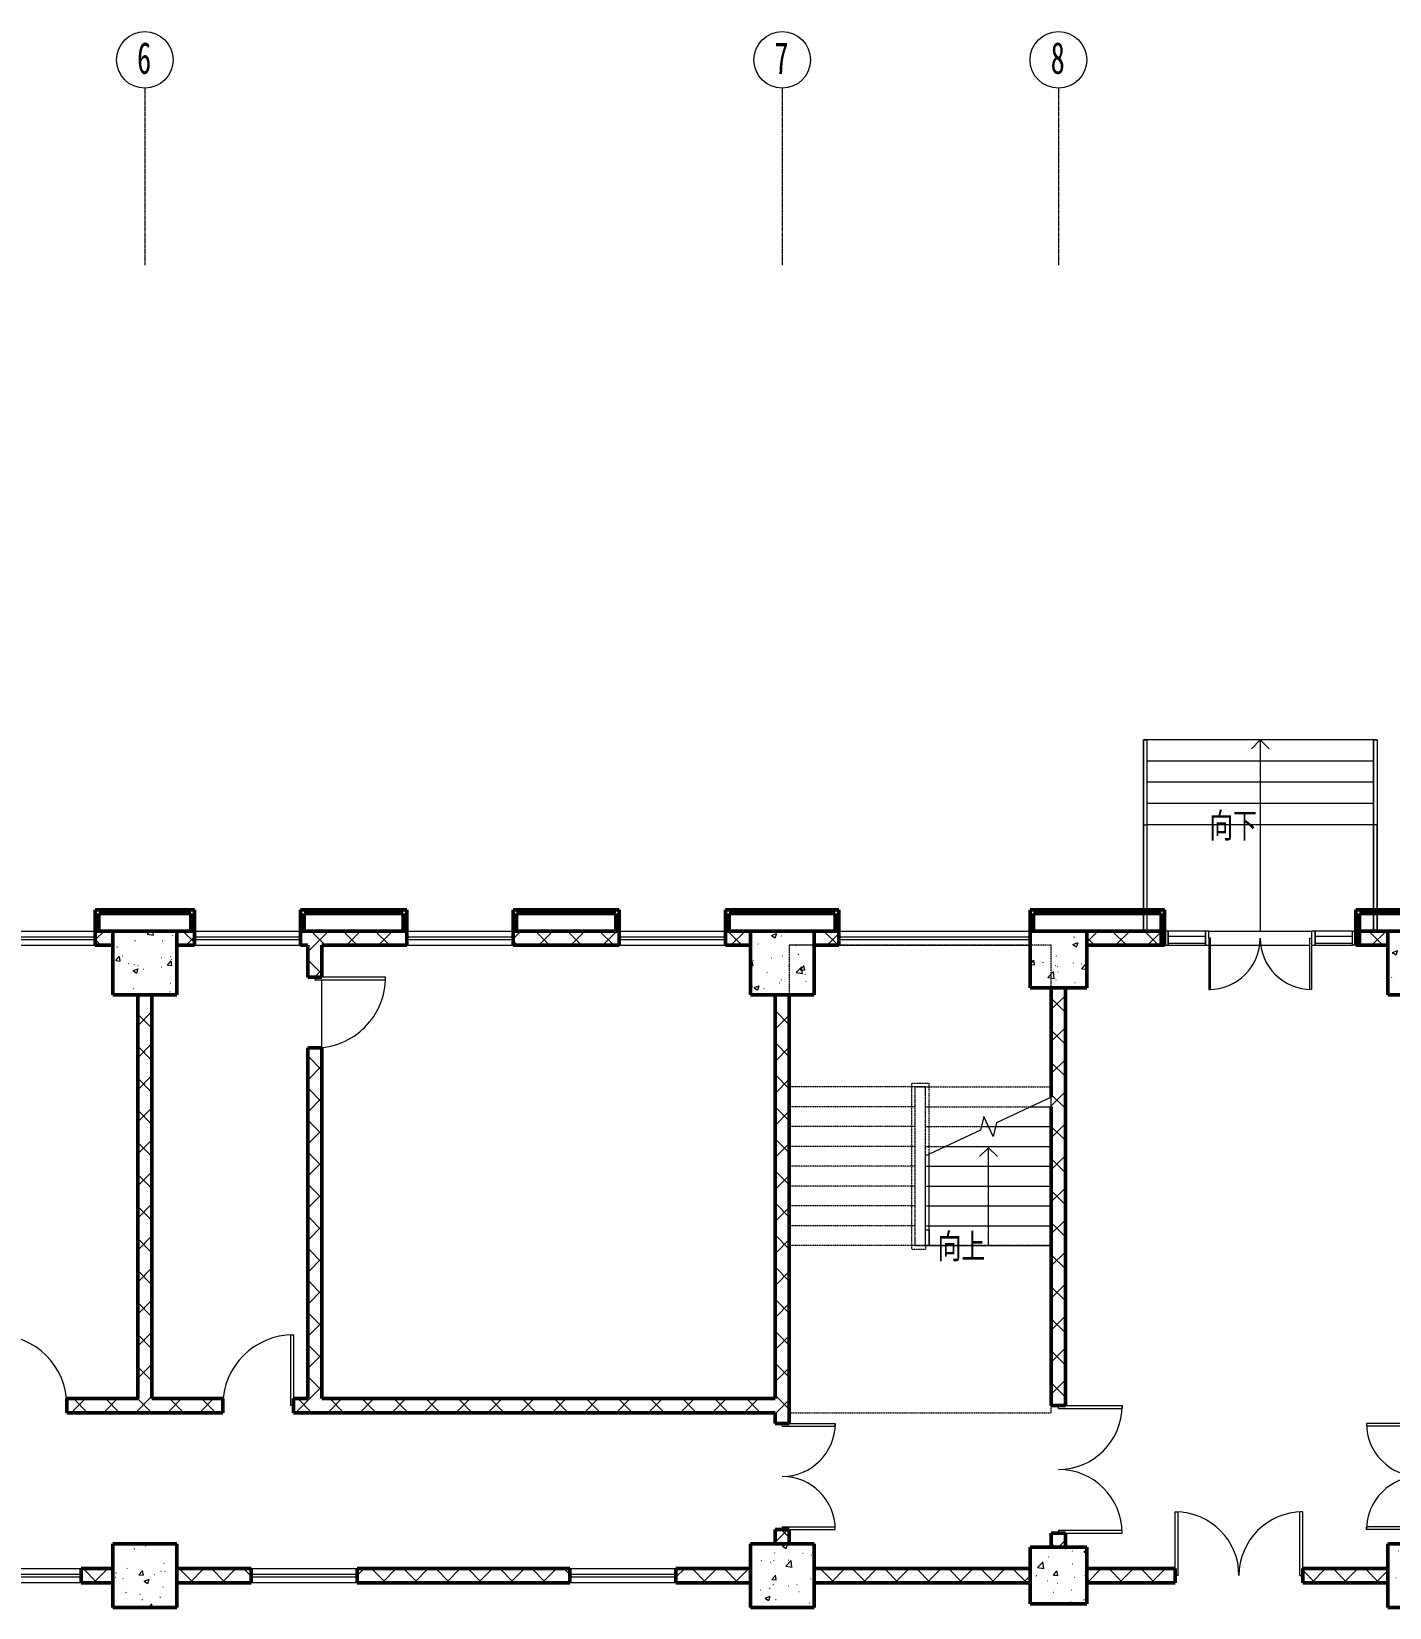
# Model space of a CAD drawing. Header units: millimetres. Extents: x -186019 to 257600, y -73860 to 134785.
# Drawn here: x -141419 to -122244, y 112535 to 134785 of the extents above; entities that cross this region are included whole.
import ezdxf

# ---------------------------------------------------------------- set-up
doc = ezdxf.new("R2010")
doc.units = ezdxf.units.MM
doc.linetypes.add('架空线', pattern=[3.97, 2.38, -1.59])
doc.linetypes.add('轴网线', pattern=[22.24, 12.7, -3.18, 3.18, -3.18])
for name, color, linetype, lineweight in [('A-DOOR', 31, 'Continuous', 13), ('A-FLOR', 192, 'Continuous', 13), ('A-FLOR-HRAL', 11, 'Continuous', 13), ('A-GLAZ', 151, 'Continuous', 13), ('A-GLAZ-CURT', 52, 'Continuous', 13), ('A-GLAZ-CWMG', 51, 'Continuous', 13), ('A-WALL', 113, 'Continuous', 13), ('A-WALL-PATT', 111, 'Continuous', 50), ('S-COLS', 52, 'Continuous', 13), ('S-GRID', 1, 'Continuous', 13), ('S-GRID-IDEN', 1, 'Continuous', 13), ('S-STRS', 31, 'Continuous', 13), ('S-STRS-ANNO', 31, 'Continuous', 13), ('S-STRS-IDEN', 31, 'Continuous', 13), ('S-STRS-MBND', 31, '架空线', 13)]:
    doc.layers.add(name, color=color, linetype=linetype, lineweight=lineweight)
doc.styles.add('宋体', font='', dxfattribs={"width": 0.7, "height": 350})
doc.styles.add('宋体_1', font='', dxfattribs={"width": 0.65, "height": 450})
doc.styles.get('宋体').set_extended_font_data('SimSun')
doc.styles.get('宋体_1').set_extended_font_data('SimSun')
pattern_1 = [(45, (0, 0), (-226.27417, 226.27417), []), (135, (0, 0), (-226.27417, -226.27417), [])]

# ---------------------------------------------------------------- blocks, each defined once
blk = doc.blocks.new('结构矩形柱 - 结构柱-900 x 900 mm-V69-1F')
at = {"layer": 'S-COLS'}
h = blk.add_hatch(dxfattribs=at)
h.set_pattern_fill('FP_71', color=256, style=0, pattern_type=2)
h.set_pattern_definition([(50, (121819, -121635.2), (728.7365, -63.7558), [76.2, -838.2]), (355, (121819, -121635.2), (-140.9716, 764.2276), [60.96, -670.56]), (100.451, (121879.7, -121640.5), (587.77, 700.4668), [64.76, -712.36]), (46.184, (121819, -121432), (1084.3162, -168.171), [114.3, -1257.3]), (96.636, (121909.4, -121446), (949.61, 989.71), [97.14, -1068.54]), (351.184, (121819, -121432), (949.6206, 989.701), [91.44, -1005.84]), (21, (121920.6, -121482.8), (606.4579, -409.0606), [76.2, -838.2]), (326, (121920.6, -121482.8), (247.2083, 736.753), [60.96, -670.56]), (71.451, (121971.1, -121516.9), (853.6683, 327.6855), [64.76, -712.36]), (37.5, (121819, -121635.2), (12.3547, 338.2201), [6.706, -655.726, 6.706, -674.014, -673.1]), (37.5, (121819, -121635.2), (12.3547, 338.2201), [-1343.152, 6.706, -666.394]), (7.5, (121819, -121635.2), (267.2789, 400.7221), [6.706, -381.406, 6.706, -640.486, -256.54]), (7.5, (121819, -121635.2), (267.2789, 400.7221), [-1035.304, 6.706, -249.834]), (327.5, (121592.42, -121635.2), (542.36333, -22.91534), [6.706, -247.294, 6.706, -1837.334]), (327.5, (121592.42, -121635.2), (542.36333, -22.91534), [-260.706, -785.774, 6.706, -1044.854]), (317.5, (121490.82, -121635.2), (592.517, 101.7071), [6.706, -323.494, 6.706, -1266.342]), (317.5, (121490.82, -121635.2), (592.517, 101.7071), [-336.906, -519.582, 6.706, -740.054])])
h.paths.add_polyline_path([(100, -450), (450, -450), (450, 450), (-450, 450), (-450, -450), (-100, -450)], flags=0)
at = {"layer": 'S-COLS', "lineweight": 50}
for p, q in [((450, 450), (-450, 450)), ((-450, 450), (-450, -450)), ((450, -450), (450, 450)), ((-450, -450), (450, -450))]:
    blk.add_line(p, q, dxfattribs=at)
blk = doc.blocks.new('结构矩形柱 - 结构柱-900 x 900 mm-V70-1F')
at = {"layer": 'S-COLS'}
h = blk.add_hatch(dxfattribs=at)
h.set_pattern_fill('FP_72', color=256, style=0, pattern_type=2)
h.set_pattern_definition([(50, (121819, -112985.2), (728.7365, -63.7558), [76.2, -838.2]), (355, (121819, -112985.2), (-140.9716, 764.2276), [60.96, -670.56]), (100.451, (121879.7, -112990.5), (587.77, 700.4668), [64.76, -712.36]), (46.184, (121819, -112782), (1084.316, -168.171), [114.3, -1257.3]), (96.636, (121909.4, -112796), (949.61, 989.71), [97.14, -1068.54]), (351.184, (121819, -112782), (949.6206, 989.701), [91.44, -1005.84]), (21, (121920.6, -112832.8), (606.4579, -409.0606), [76.2, -838.2]), (326, (121920.6, -112832.8), (247.2083, 736.753), [60.96, -670.56]), (71.451, (121971.1, -112866.9), (853.6683, 327.6855), [64.76, -712.36]), (37.5, (121819, -112985.2), (12.3547, 338.2201), [6.706, -655.726, 6.706, -674.014, -673.1]), (37.5, (121819, -112985.2), (12.3547, 338.2201), [-1343.152, 6.706, -666.394]), (7.5, (121819, -112985.2), (267.2789, 400.7221), [6.706, -381.406, 6.706, -640.486, -256.54]), (7.5, (121819, -112985.2), (267.2789, 400.7221), [-1035.304, 6.706, -249.834]), (327.5, (121592.42, -112985.2), (542.36333, -22.91534), [6.706, -247.294, 6.706, -1837.334]), (327.5, (121592.42, -112985.2), (542.36333, -22.91534), [-260.706, -785.774, 6.706, -1044.854]), (317.5, (121490.82, -112985.2), (592.517, 101.7071), [6.706, -323.494, 6.706, -1266.342]), (317.5, (121490.82, -112985.2), (592.517, 101.7071), [-336.906, -519.582, 6.706, -740.054])])
h.paths.add_polyline_path([(450, -450), (450, 450), (-450, 450), (-450, -450)], flags=0)
at = {"layer": 'S-COLS', "lineweight": 50}
for p, q in [((450, 450), (-450, 450)), ((-450, 450), (-450, -450)), ((450, -450), (450, 450)), ((-450, -450), (450, -450))]:
    blk.add_line(p, q, dxfattribs=at)
blk = doc.blocks.new('结构矩形柱 - 结构柱-900 x 900 mm-V81-1F')
at = {"layer": 'S-COLS'}
h = blk.add_hatch(dxfattribs=at)
h.set_pattern_fill('FP_83', color=256, style=0, pattern_type=2)
h.set_pattern_definition([(50, (130819, -121635.2), (728.7365, -63.7558), [76.2, -838.2]), (355, (130819, -121635.2), (-140.9716, 764.2276), [60.96, -670.56]), (100.451, (130879.7, -121640.5), (587.77, 700.4668), [64.76, -712.36]), (46.184, (130819, -121432), (1084.3162, -168.171), [114.3, -1257.3]), (96.636, (130909.4, -121446), (949.61, 989.71), [97.14, -1068.54]), (351.184, (130819, -121432), (949.6206, 989.701), [91.44, -1005.84]), (21, (130920.6, -121482.8), (606.4579, -409.0606), [76.2, -838.2]), (326, (130920.6, -121482.8), (247.2083, 736.753), [60.96, -670.56]), (71.451, (130971.1, -121516.9), (853.6683, 327.6855), [64.76, -712.36]), (37.5, (130819, -121635.2), (12.3547, 338.2201), [6.706, -655.726, 6.706, -674.014, -673.1]), (37.5, (130819, -121635.2), (12.3547, 338.2201), [-1343.152, 6.706, -666.394]), (7.5, (130819, -121635.2), (267.2789, 400.7221), [6.706, -381.406, 6.706, -640.486, -256.54]), (7.5, (130819, -121635.2), (267.2789, 400.7221), [-1035.304, 6.706, -249.834]), (327.5, (130592.42, -121635.2), (542.36333, -22.91534), [6.706, -247.294, 6.706, -1837.334]), (327.5, (130592.42, -121635.2), (542.36333, -22.91534), [-260.706, -785.774, 6.706, -1044.854]), (317.5, (130490.82, -121635.2), (592.517, 101.7071), [6.706, -323.494, 6.706, -1266.342]), (317.5, (130490.82, -121635.2), (592.517, 101.7071), [-336.906, -519.582, 6.706, -740.054])])
h.paths.add_polyline_path([(-82, -450), (450, -450), (450, 450), (-450, 450), (-450, -450), (-100, -450)], flags=0)
at = {"layer": 'S-COLS', "lineweight": 50}
for p, q in [((450, 450), (-450, 450)), ((-450, 450), (-450, -450)), ((450, -450), (450, 450)), ((-450, -450), (450, -450))]:
    blk.add_line(p, q, dxfattribs=at)
blk = doc.blocks.new('结构矩形柱 - 结构柱-900 x 900 mm-V82-1F')
at = {"layer": 'S-COLS'}
h = blk.add_hatch(dxfattribs=at)
h.set_pattern_fill('FP_84', color=256, style=0, pattern_type=2)
h.set_pattern_definition([(50, (130819, -112985.2), (728.7365, -63.7558), [76.2, -838.2]), (355, (130819, -112985.2), (-140.9716, 764.2276), [60.96, -670.56]), (100.451, (130879.7, -112990.5), (587.77, 700.4668), [64.76, -712.36]), (46.184, (130819, -112782), (1084.3162, -168.171), [114.3, -1257.3]), (96.636, (130909.4, -112796), (949.61, 989.71), [97.14, -1068.54]), (351.184, (130819, -112782), (949.6206, 989.701), [91.44, -1005.84]), (21, (130920.6, -112832.8), (606.4579, -409.0606), [76.2, -838.2]), (326, (130920.6, -112832.8), (247.2083, 736.753), [60.96, -670.56]), (71.451, (130971.1, -112866.9), (853.6683, 327.6855), [64.76, -712.36]), (37.5, (130819, -112985.2), (12.3547, 338.2201), [6.706, -655.726, 6.706, -674.014, -673.1]), (37.5, (130819, -112985.2), (12.3547, 338.2201), [-1343.152, 6.706, -666.394]), (7.5, (130819, -112985.2), (267.2789, 400.7221), [6.706, -381.406, 6.706, -640.486, -256.54]), (7.5, (130819, -112985.2), (267.2789, 400.7221), [-1035.304, 6.706, -249.834]), (327.5, (130592.42, -112985.2), (542.36333, -22.91534), [6.706, -247.294, 6.706, -1837.334]), (327.5, (130592.42, -112985.2), (542.36333, -22.91534), [-260.706, -785.774, 6.706, -1044.854]), (317.5, (130490.82, -112985.2), (592.517, 101.7071), [6.706, -323.494, 6.706, -1266.342]), (317.5, (130490.82, -112985.2), (592.517, 101.7071), [-336.906, -519.582, 6.706, -740.054])])
h.paths.add_polyline_path([(-100, -450), (450, -450), (450, 450), (-450, 450), (-450, -450)], flags=0)
at = {"layer": 'S-COLS', "lineweight": 50}
for p, q in [((450, 450), (-450, 450)), ((-450, 450), (-450, -450)), ((450, -450), (450, 450)), ((-450, -450), (450, -450))]:
    blk.add_line(p, q, dxfattribs=at)
blk = doc.blocks.new('结构矩形柱 - 结构柱-900 x 900 mm-V89-1F')
at = {"layer": 'S-COLS'}
h = blk.add_hatch(dxfattribs=at)
h.set_pattern_fill('FP_91', color=256, style=0, pattern_type=2)
h.set_pattern_definition([(50, (139819, -121635.2), (728.7365, -63.7558), [76.2, -838.2]), (355, (139819, -121635.2), (-140.9716, 764.2276), [60.96, -670.56]), (100.451, (139879.7, -121640.5), (587.77, 700.4668), [64.76, -712.36]), (46.184, (139819, -121432), (1084.3162, -168.171), [114.3, -1257.3]), (96.636, (139909.4, -121446), (949.61, 989.71), [97.14, -1068.54]), (351.184, (139819, -121432), (949.6206, 989.701), [91.44, -1005.84]), (21, (139920.6, -121482.8), (606.4579, -409.0606), [76.2, -838.2]), (326, (139920.6, -121482.8), (247.2083, 736.753), [60.96, -670.56]), (71.451, (139971.1, -121516.9), (853.6683, 327.6855), [64.76, -712.36]), (37.5, (139819, -121635.2), (12.3547, 338.22012), [6.706, -655.726, 6.706, -674.014, -673.1]), (37.5, (139819, -121635.2), (12.3547, 338.22012), [-1343.152, 6.706, -666.394]), (7.5, (139819, -121635.2), (267.2789, 400.7221), [6.706, -381.406, 6.706, -640.486, -256.54]), (7.5, (139819, -121635.2), (267.2789, 400.7221), [-1035.304, 6.706, -249.834]), (327.5, (139592.42, -121635.2), (542.36333, -22.91534), [6.706, -247.294, 6.706, -1837.334]), (327.5, (139592.42, -121635.2), (542.36333, -22.91534), [-260.706, -785.774, 6.706, -1044.854]), (317.5, (139490.82, -121635.2), (592.517, 101.7071), [6.706, -323.494, 6.706, -1266.342]), (317.5, (139490.82, -121635.2), (592.517, 101.7071), [-336.906, -519.582, 6.706, -740.054])])
h.paths.add_polyline_path([(-100, -450), (450, -450), (450, 450), (-450, 450), (-450, -450)], flags=0)
at = {"layer": 'S-COLS', "lineweight": 50}
for p, q in [((450, 450), (-450, 450)), ((-450, 450), (-450, -450)), ((450, -450), (450, 450)), ((-450, -450), (450, -450))]:
    blk.add_line(p, q, dxfattribs=at)
blk = doc.blocks.new('结构矩形柱 - 结构柱-900 x 900 mm-V90-1F')
at = {"layer": 'S-COLS'}
h = blk.add_hatch(dxfattribs=at)
h.set_pattern_fill('FP_92', color=256, style=0, pattern_type=2)
h.set_pattern_definition([(50, (139819, -112985.2), (728.7365, -63.7558), [76.2, -838.2]), (355, (139819, -112985.2), (-140.9716, 764.2276), [60.96, -670.56]), (100.451, (139879.7, -112990.5), (587.77, 700.4668), [64.76, -712.36]), (46.184, (139819, -112782), (1084.3162, -168.171), [114.3, -1257.3]), (96.636, (139909.4, -112796), (949.61, 989.71), [97.14, -1068.54]), (351.184, (139819, -112782), (949.6206, 989.701), [91.44, -1005.84]), (21, (139920.6, -112832.8), (606.4579, -409.0606), [76.2, -838.2]), (326, (139920.6, -112832.8), (247.2083, 736.753), [60.96, -670.56]), (71.451, (139971.1, -112866.9), (853.6683, 327.6855), [64.76, -712.36]), (37.5, (139819, -112985.2), (12.3547, 338.2201), [6.706, -655.726, 6.706, -674.014, -673.1]), (37.5, (139819, -112985.2), (12.3547, 338.2201), [-1343.152, 6.706, -666.394]), (7.5, (139819, -112985.2), (267.2789, 400.7221), [6.706, -381.406, 6.706, -640.486, -256.54]), (7.5, (139819, -112985.2), (267.2789, 400.7221), [-1035.304, 6.706, -249.834]), (327.5, (139592.42, -112985.2), (542.36333, -22.91534), [6.706, -247.294, 6.706, -1837.334]), (327.5, (139592.42, -112985.2), (542.36333, -22.91534), [-260.706, -785.774, 6.706, -1044.854]), (317.5, (139490.82, -112985.2), (592.517, 101.7071), [6.706, -323.494, 6.706, -1266.342]), (317.5, (139490.82, -112985.2), (592.517, 101.7071), [-336.906, -519.582, 6.706, -740.054])])
h.paths.add_polyline_path([(-450, -450), (450, -450), (450, 450), (-450, 450), (-450, -397)], flags=0)
at = {"layer": 'S-COLS', "lineweight": 50}
for p, q in [((450, 450), (-450, 450)), ((-450, 450), (-450, -450)), ((450, -450), (450, 450)), ((-450, -450), (450, -450))]:
    blk.add_line(p, q, dxfattribs=at)
blk = doc.blocks.new('双面嵌板木门 1 - M1521-2337372-1F')
at = {"layer": 'A-DOOR'}
for p, q in [((-750, 750), (-710, 750)), ((-750, 100), (-750, 750)), ((-710, 0), (-710, 750)), ((750, 750), (710, 750)), ((710, 0), (710, 750)), ((750, 100), (750, 750)), ((-710, 0), (-750, 0)), ((710, 0), (750, 0))]:
    blk.add_line(p, q, dxfattribs=at)
at = {"layer": 'A-DOOR', "lineweight": 50}
for p, q in [((-750, 100), (-750, 0)), ((750, 100), (750, 0))]:
    blk.add_line(p, q, dxfattribs=at)
at = {"layer": 'A-DOOR'}
for centre, start, end in [((-750, 0), 360, 90), ((750, 0), 90, 180)]:
    blk.add_arc(centre, 750, start, end, dxfattribs=at)
blk = doc.blocks.new('结构矩形柱 - 结构柱-800 x 800 mm-V137-1F')
at = {"layer": 'S-COLS'}
h = blk.add_hatch(dxfattribs=at)
h.set_pattern_fill('FP_139', color=256, style=0, pattern_type=2)
h.set_pattern_definition([(50, (126919, -121685.2), (728.7365, -63.7558), [76.2, -838.2]), (355, (126919, -121685.2), (-140.9716, 764.2276), [60.96, -670.56]), (100.451, (126979.7, -121690.5), (587.77, 700.4668), [64.76, -712.36]), (46.184, (126919, -121482), (1084.3162, -168.171), [114.3, -1257.3]), (96.636, (127009.4, -121496), (949.61, 989.71), [97.14, -1068.54]), (351.184, (126919, -121482), (949.6206, 989.701), [91.44, -1005.84]), (21, (127020.6, -121532.8), (606.4579, -409.0606), [76.2, -838.2]), (326, (127020.6, -121532.8), (247.2083, 736.753), [60.96, -670.56]), (71.451, (127071.1, -121566.9), (853.6683, 327.6855), [64.76, -712.36]), (37.5, (126919, -121685.2), (12.3547, 338.2201), [6.706, -655.726, 6.706, -674.014, -673.1]), (37.5, (126919, -121685.2), (12.3547, 338.2201), [-1343.152, 6.706, -666.394]), (7.5, (126919, -121685.2), (267.2789, 400.7221), [6.706, -381.406, 6.706, -640.486, -256.54]), (7.5, (126919, -121685.2), (267.2789, 400.7221), [-1035.304, 6.706, -249.834]), (327.5, (126692.42, -121685.2), (542.36333, -22.91534), [6.706, -247.294, 6.706, -1837.334]), (327.5, (126692.42, -121685.2), (542.36333, -22.91534), [-260.706, -785.774, 6.706, -1044.854]), (317.5, (126590.82, -121685.2), (592.517, 101.7071), [6.706, -323.494, 6.706, -1266.342]), (317.5, (126590.82, -121685.2), (592.517, 101.7071), [-336.906, -519.582, 6.706, -740.054])])
h.paths.add_polyline_path([(-100, -400), (400, -400), (400, 400), (-400, 400), (-400, -400)], flags=0)
at = {"layer": 'S-COLS', "lineweight": 50}
for p, q in [((400, 400), (-400, 400)), ((400, -400), (400, 400)), ((-400, 200), (-400, -400)), ((-400, -400), (400, -400))]:
    blk.add_line(p, q, dxfattribs=at)
blk = doc.blocks.new('单嵌板木门 1 - LM1021-2343198-1F')
at = {"layer": 'A-DOOR'}
for p, q in [((500, 0), (460, 0)), ((460, 0), (460, -1000)), ((500, -1000), (500, -100)), ((460, -1000), (500, -1000))]:
    blk.add_line(p, q, dxfattribs=at)
at = {"layer": 'A-DOOR', "lineweight": 50}
blk.add_line((500, -100), (500, 0), dxfattribs=at)
at = {"layer": 'A-DOOR'}
blk.add_arc((500, 0), 1000, 180, 270, dxfattribs=at)
blk = doc.blocks.new('单嵌板木门 1 - LM1021-2343255-1F')
at = {"layer": 'A-DOOR'}
for p, q in [((460, 0), (460, 1000)), ((460, 1000), (500, 1000)), ((500, 1000), (500, 100)), ((500, 0), (460, 0))]:
    blk.add_line(p, q, dxfattribs=at)
at = {"layer": 'A-DOOR', "lineweight": 50}
blk.add_line((500, 100), (500, 0), dxfattribs=at)
at = {"layer": 'A-DOOR'}
blk.add_arc((500, 0), 1000, 90, 180, dxfattribs=at)
blk = doc.blocks.new('双面嵌板木门 1 - FM乙1821-2344464-1F')
at = {"layer": 'A-DOOR'}
for p, q in [((-900, 900), (-860, 900)), ((-900, 100), (-900, 900)), ((-860, 0), (-860, 900)), ((900, 900), (860, 900)), ((860, 0), (860, 900)), ((900, 100), (900, 900)), ((-860, 0), (-900, 0)), ((860, 0), (900, 0))]:
    blk.add_line(p, q, dxfattribs=at)
at = {"layer": 'A-DOOR', "lineweight": 50}
for p, q in [((-900, 100), (-900, 0)), ((900, 100), (900, 0))]:
    blk.add_line(p, q, dxfattribs=at)
at = {"layer": 'A-DOOR'}
for centre, start, end in [((-900, 0), 360, 90), ((900, 0), 90, 180)]:
    blk.add_arc(centre, 900, start, end, dxfattribs=at)
blk = doc.blocks.new('结构矩形柱 - 结构柱-800 x 800 mm-V147-1F')
at = {"layer": 'S-COLS'}
h = blk.add_hatch(dxfattribs=at)
h.set_pattern_fill('FP_149', color=256, style=0, pattern_type=2)
h.set_pattern_definition([(50, (126919, -112985.2), (728.7365, -63.7558), [76.2, -838.2]), (355, (126919, -112985.2), (-140.9716, 764.2276), [60.96, -670.56]), (100.451, (126979.7, -112990.5), (587.77, 700.4668), [64.76, -712.36]), (46.184, (126919, -112782), (1084.3162, -168.171), [114.3, -1257.3]), (96.636, (127009.4, -112796), (949.61, 989.71), [97.14, -1068.54]), (351.184, (126919, -112782), (949.6206, 989.701), [91.44, -1005.84]), (21, (127020.6, -112832.8), (606.4579, -409.0606), [76.2, -838.2]), (326, (127020.6, -112832.8), (247.2083, 736.753), [60.96, -670.56]), (71.451, (127071.1, -112866.9), (853.6683, 327.6855), [64.76, -712.36]), (37.5, (126919, -112985.2), (12.3547, 338.2201), [6.706, -655.726, 6.706, -674.014, -673.1]), (37.5, (126919, -112985.2), (12.3547, 338.2201), [-1343.152, 6.706, -666.394]), (7.5, (126919, -112985.2), (267.2789, 400.7221), [6.706, -381.406, 6.706, -640.486, -256.54]), (7.5, (126919, -112985.2), (267.2789, 400.7221), [-1035.304, 6.706, -249.834]), (327.5, (126692.42, -112985.2), (542.36333, -22.91534), [6.706, -247.294, 6.706, -1837.334]), (327.5, (126692.42, -112985.2), (542.36333, -22.91534), [-260.706, -785.774, 6.706, -1044.854]), (317.5, (126590.82, -112985.2), (592.517, 101.7071), [6.706, -323.494, 6.706, -1266.342]), (317.5, (126590.82, -112985.2), (592.517, 101.7071), [-336.906, -519.582, 6.706, -740.054])])
h.paths.add_polyline_path([(400, -400), (400, 400), (-400, 400), (-400, -400)], flags=0)
at = {"layer": 'S-COLS', "lineweight": 50}
for p, q in [((400, 400), (-400, 400)), ((-400, 400), (-400, -400)), ((400, -400), (400, 400)), ((-400, -400), (400, -400))]:
    blk.add_line(p, q, dxfattribs=at)
blk = doc.blocks.new('组合窗 - 三层双列_平开_固定_ - C1536-2352221-1F')
at = {"layer": 'A-GLAZ'}
for p, q in [((-750, 100), (750, 100)), ((-750, 20), (750, 20)), ((-750, -20), (750, -20)), ((-750, -100), (750, -100))]:
    blk.add_line(p, q, dxfattribs=at)
at = {"layer": 'A-GLAZ', "lineweight": 50}
for p, q in [((-750, 100), (-750, -100)), ((750, -100), (750, 100))]:
    blk.add_line(p, q, dxfattribs=at)
blk = doc.blocks.new('组合窗 - 三层三列_平开_固定_ - C2736-2356831-1F')
at = {"layer": 'A-GLAZ'}
for p, q in [((-1350, 100), (1350, 100)), ((-1350, 20), (1350, 20)), ((-1350, -20), (1350, -20)), ((-1350, -100), (1350, -100))]:
    blk.add_line(p, q, dxfattribs=at)
at = {"layer": 'A-GLAZ', "lineweight": 50}
for p, q in [((-1350, 100), (-1350, -100)), ((1350, -100), (1350, 100))]:
    blk.add_line(p, q, dxfattribs=at)
blk = doc.blocks.new('双面嵌板木门 1 - M1821-2343718-1F')
at = {"layer": 'A-DOOR'}
for p, q in [((-900, 900), (-860, 900)), ((-900, 100), (-900, 900)), ((-860, 0), (-860, 900)), ((900, 900), (860, 900)), ((860, 0), (860, 900)), ((900, 100), (900, 900)), ((-860, 0), (-900, 0)), ((860, 0), (900, 0))]:
    blk.add_line(p, q, dxfattribs=at)
at = {"layer": 'A-DOOR', "lineweight": 50}
for p, q in [((-900, 100), (-900, 0)), ((900, 100), (900, 0))]:
    blk.add_line(p, q, dxfattribs=at)
at = {"layer": 'A-DOOR'}
for centre, start, end in [((-900, 0), 360, 90), ((900, 0), 90, 180)]:
    blk.add_arc(centre, 900, start, end, dxfattribs=at)
blk = doc.blocks.new('门嵌板_双开门3 - 门嵌板_双开门 3-2384752-1F')
at = {"layer": 'A-DOOR'}
for p, q in [((-725, 0), (-725, 725)), ((-725, 725), (-700, 725)), ((-700, 725), (-700, 0)), ((725, 725), (700, 725)), ((700, 725), (700, 0)), ((725, 0), (725, 725)), ((-700, 0), (-725, 0)), ((700, 0), (725, 0))]:
    blk.add_line(p, q, dxfattribs=at)
for centre, start, end in [((-725, 0), 360, 90), ((725, 0), 90, 180)]:
    blk.add_arc(centre, 725, start, end, dxfattribs=at)
blk = doc.blocks.new('系统嵌板 - 玻璃-V150-1F')
at = {"layer": 'A-GLAZ-CURT'}
h = blk.add_hatch(dxfattribs=at)
h.set_pattern_fill('FP_159', color=256, style=0, pattern_type=2)
h.set_pattern_definition([(180, (-123031.49, 121985.2), (-1e-14, -100), [])])
h.paths.add_polyline_path([(-262.5, 100), (-262.5, -100), (262.5, -100), (262.5, 100), (150, 100)], flags=0)
at = {"layer": 'A-GLAZ-CURT', "lineweight": 18}
for p, q in [((262.5, 100), (-262.5, 100)), ((-262.5, 100), (-262.5, -100)), ((262.5, -100), (262.5, 100)), ((-262.5, -100), (262.5, -100))]:
    blk.add_line(p, q, dxfattribs=at)
blk = doc.blocks.new('矩形竖梃 - 矩形竖梃-2384750-1F')
at = {"layer": 'A-GLAZ-CWMG'}
for p, q in [((-66294, 122085), (-65569, 122085)), ((-66269, 121885), (-65569, 121885))]:
    blk.add_line(p, q, dxfattribs=at)
blk = doc.blocks.new('矩形竖梃 - 矩形竖梃-2384735-1F')
at = {"layer": 'A-GLAZ-CWMG'}
for p, q in [((-65569, 122085), (-64844, 122085)), ((-65569, 121885), (-64869, 121885))]:
    blk.add_line(p, q, dxfattribs=at)
blk = doc.blocks.new('矩形竖梃 - 矩形竖梃-2360991-1F')
at = {"layer": 'A-GLAZ-CWMG'}
for p, q in [((-50, 100), (0, 100)), ((-50, -100), (-50, 100)), ((0, 100), (0, -100)), ((0, -100), (-50, -100))]:
    blk.add_line(p, q, dxfattribs=at)
blk = doc.blocks.new('系统嵌板 - 玻璃-V151-1F')
at = {"layer": 'A-GLAZ-CURT'}
h = blk.add_hatch(dxfattribs=at)
h.set_pattern_fill('FP_160', color=256, style=0, pattern_type=2)
h.set_pattern_definition([(180, (-125106.49, 121985.2), (-1e-14, -100), [])])
h.paths.add_polyline_path([(-150, 100), (-262.5, 100), (-262.5, -100), (262.5, -100), (262.5, 100)], flags=0)
at = {"layer": 'A-GLAZ-CURT', "lineweight": 18}
for p, q in [((262.5, 100), (-262.5, 100)), ((-262.5, 100), (-262.5, -100)), ((262.5, -100), (262.5, 100)), ((-262.5, -100), (262.5, -100))]:
    blk.add_line(p, q, dxfattribs=at)
blk = doc.blocks.new('固定窗 - C1515-2372845-1F')
at = {"layer": 'A-GLAZ', "lineweight": 50}
for p, q in [((-788.1, -100), (-788.1, 100)), ((711.9, 100), (711.9, -100))]:
    blk.add_line(p, q, dxfattribs=at)
at = {"layer": 'A-GLAZ'}
for p, q in [((-788.1, 100), (711.9, 100)), ((-788.1, 20), (711.9, 20)), ((711.9, -20), (-788.1, -20)), ((711.9, -100), (-788.1, -100))]:
    blk.add_line(p, q, dxfattribs=at)
blk = doc.blocks.new('矩形竖梃 - 矩形竖梃-2384736-1F')
at = {"layer": 'A-GLAZ-CWMG'}
for p, q in [((-25, 100), (25, 100)), ((-25, -100), (-25, 100)), ((25, 100), (25, 0)), ((25, -100), (-25, -100))]:
    blk.add_line(p, q, dxfattribs=at)
blk = doc.blocks.new('矩形竖梃 - 矩形竖梃-V154-1F')
at = {"layer": 'A-GLAZ-CWMG'}
for p, q in [((-25, 100), (25, 100)), ((-25, 0), (-25, 100)), ((25, 100), (25, -100)), ((25, -100), (-25, -100))]:
    blk.add_line(p, q, dxfattribs=at)
blk = doc.blocks.new('顶部扶栏类型 - 顶部扶栏_内部_-2396195-1F')
at = {"layer": 'A-FLOR-HRAL'}
for p, q in [((-128794, 117869), (-128744, 117869)), ((-128794, 117645), (-128794, 117869)), ((-128744, 117869), (-128744, 117645)), ((-128744, 117645), (-128794, 117645))]:
    blk.add_line(p, q, dxfattribs=at)
blk = doc.blocks.new('顶部扶栏类型 - 顶部扶栏_内部_-V158-1F')
at = {"layer": 'A-FLOR-HRAL', "linetype": '架空线'}
for p, q in [((-128994, 119935), (-128994, 119810)), ((-128869, 119935), (-128994, 119935)), ((-128744, 119935), (-128869, 119935)), ((-128744, 119810), (-128744, 119935)), ((-128994, 119810), (-128994, 117720)), ((-128944, 119885), (-128944, 119810)), ((-128869, 119885), (-128944, 119885)), ((-128944, 119810), (-128944, 117720)), ((-128794, 119885), (-128869, 119885)), ((-128794, 119810), (-128794, 119885)), ((-128794, 118911), (-128794, 119810)), ((-128744, 118935), (-128744, 119810)), ((-128994, 117720), (-128994, 117595)), ((-128944, 117720), (-128944, 117645)), ((-128994, 117595), (-128794, 117595)), ((-128944, 117645), (-128794, 117645)), ((-128794, 117645), (-128794, 117595))]:
    blk.add_line(p, q, dxfattribs=at)
at = {"layer": 'A-FLOR-HRAL'}
for p, q in [((-128744, 118935), (-128794, 118911)), ((-128794, 117645), (-128794, 118911)), ((-128744, 117645), (-128744, 118935)), ((-128794, 117645), (-128744, 117645))]:
    blk.add_line(p, q, dxfattribs=at)
blk = doc.blocks.new('顶部扶栏类型 - 顶部扶栏_内部_-2427834-1F')
at = {"layer": 'A-FLOR-HRAL'}
for p, q in [((-122469, 124785), (-122419, 124785)), ((-122469, 123585), (-122469, 124785)), ((-122419, 124785), (-122419, 123585)), ((-122469, 122385), (-122469, 123585)), ((-122419, 123585), (-122469, 123585)), ((-122419, 123585), (-122419, 122385)), ((-122469, 122085), (-122469, 122335)), ((-122419, 122335), (-122419, 122085))]:
    blk.add_line(p, q, dxfattribs=at)
blk = doc.blocks.new('顶部扶栏类型 - 顶部扶栏_内部_-V164-1F')
at = {"layer": 'A-FLOR-HRAL'}
for p, q in [((-122419, 124785), (-122469, 124785)), ((-122469, 124785), (-122469, 123585)), ((-122419, 124785), (-122419, 123585)), ((-122469, 123585), (-122469, 122385)), ((-122419, 123585), (-122419, 122385)), ((-122469, 122335), (-122469, 122085)), ((-122419, 122335), (-122419, 122085))]:
    blk.add_line(p, q, dxfattribs=at)
blk = doc.blocks.new('顶部扶栏类型 - 顶部扶栏_内部_-2427887-1F')
at = {"layer": 'A-FLOR-HRAL'}
for p, q in [((-125719, 124785), (-125669, 124785)), ((-125719, 123585), (-125719, 124785)), ((-125669, 124785), (-125669, 123585)), ((-125719, 123585), (-125669, 123585)), ((-125719, 122385), (-125719, 123585)), ((-125669, 123585), (-125669, 122385)), ((-125719, 122085), (-125719, 122335)), ((-125669, 122335), (-125669, 122085))]:
    blk.add_line(p, q, dxfattribs=at)
blk = doc.blocks.new('顶部扶栏类型 - 顶部扶栏_内部_-V165-1F')
at = {"layer": 'A-FLOR-HRAL'}
for p, q in [((-125669, 124785), (-125719, 124785)), ((-125719, 124785), (-125719, 123585)), ((-125669, 124785), (-125669, 123585)), ((-125719, 123585), (-125719, 122385)), ((-125669, 123585), (-125669, 122385)), ((-125719, 122335), (-125719, 122085)), ((-125669, 122335), (-125669, 122085))]:
    blk.add_line(p, q, dxfattribs=at)
blk = doc.blocks.new('轴网 - 宽度系数 0_65-155799-1F')
at = {"layer": 'S-GRID-IDEN'}
blk.add_circle((0, 0), 4, dxfattribs=at)

msp = doc.modelspace()

# ---------------------------------------------------------------- hatches: boundary and pattern name
at = {"layer": 'A-WALL-PATT', "lineweight": 13}
h = msp.add_hatch(dxfattribs=at)
h.set_pattern_fill('FP_137', color=256, style=0, pattern_type=2)
h.set_pattern_definition(pattern_1)
h.paths.add_polyline_path([(-148019, 121885), (-148019, 122085), (-148369, 122085), (-148369, 121885)], flags=0)
h.paths.add_polyline_path([(-140269, 121885), (-140269, 122085), (-140519, 122085), (-140519, 121885)], flags=0)
h.paths.add_polyline_path([(-146519, 121885), (-145019, 121885), (-145019, 122085), (-146519, 122085)], flags=0)
h.paths.add_polyline_path([(-142019, 121885), (-142019, 122085), (-143519, 122085), (-143519, 121885), (-142069, 121885)], flags=0)
h = msp.add_hatch(dxfattribs=at)
h.set_pattern_fill('FP_137', color=256, style=0, pattern_type=2)
h.set_pattern_definition(pattern_1)
h.paths.add_polyline_path([(-137319, 121885), (-136119, 121885), (-136119, 122085), (-137619, 122085), (-137619, 121885), (-137519, 121885)], flags=0)
h.paths.add_polyline_path([(-134408, 121885), (-133119, 121885), (-133119, 122085), (-134619, 122085), (-134619, 121885)], flags=0)
h.paths.add_polyline_path([(-139119, 121885), (-139119, 122085), (-139369, 122085), (-139369, 121885)], flags=0)
h.paths.add_polyline_path([(-131269, 121885), (-131269, 122085), (-131619, 122085), (-131619, 121885)], flags=0)
h = msp.add_hatch(dxfattribs=at)
h.set_pattern_fill('FP_137', color=256, style=0, pattern_type=2)
h.set_pattern_definition(pattern_1)
h.paths.add_polyline_path([(-130019, 121885), (-130019, 122085), (-130369, 122085), (-130369, 121885)], flags=0)
h = msp.add_hatch(dxfattribs=at)
h.set_pattern_fill('FP_137', color=256, style=0, pattern_type=2)
h.set_pattern_definition(pattern_1)
h.paths.add_polyline_path([(-125469, 121885), (-125469, 122085), (-126519, 122085), (-126519, 121885), (-125719, 121885)], flags=0)
h = msp.add_hatch(dxfattribs=at)
h.set_pattern_fill('FP_137', color=256, style=0, pattern_type=2)
h.set_pattern_definition(pattern_1)
h.paths.add_polyline_path([(-122269, 121885), (-122269, 122085), (-122669, 122085), (-122669, 121885), (-122419, 121885)], flags=0)
h = msp.add_hatch(dxfattribs=at)
h.set_pattern_fill('FP_137', color=256, style=0, pattern_type=2)
h.set_pattern_definition(pattern_1)
h.paths.add_polyline_path([(-137319, 115485), (-137319, 120435), (-137519, 120435), (-137519, 115485)], flags=0)
h.paths.add_polyline_path([(-137319, 121435), (-137319, 121885), (-137519, 121885), (-137519, 121435), (-137419, 121435)], flags=0)
h = msp.add_hatch(dxfattribs=at)
h.set_pattern_fill('FP_137', color=256, style=0, pattern_type=2)
h.set_pattern_definition(pattern_1)
h.paths.add_polyline_path([(-127019, 113385), (-126819, 113385), (-126819, 113585), (-127019, 113585)], flags=0)
h.paths.add_polyline_path([(-127019, 115385), (-126819, 115385), (-126819, 121285), (-127019, 121285), (-127019, 115390)], flags=0)
h = msp.add_hatch(dxfattribs=at)
h.set_pattern_fill('FP_137', color=256, style=0, pattern_type=2)
h.set_pattern_definition(pattern_1)
h.paths.add_polyline_path([(-139919, 115485), (-139719, 115485), (-139719, 121185), (-139919, 121185), (-139919, 117411)], flags=0)
h = msp.add_hatch(dxfattribs=at)
h.set_pattern_fill('FP_137', color=256, style=0, pattern_type=2)
h.set_pattern_definition(pattern_1)
h.paths.add_polyline_path([(-130919, 113435), (-130719, 113435), (-130719, 113635), (-130919, 113635)], flags=0)
h.paths.add_polyline_path([(-130819, 115135), (-130719, 115135), (-130719, 121185), (-130919, 121185), (-130919, 115135), (-130901, 115135)], flags=0)
h = msp.add_hatch(dxfattribs=at)
h.set_pattern_fill('FP_137', color=256, style=0, pattern_type=2)
h.set_pattern_definition(pattern_1)
h.paths.add_polyline_path([(-130919, 115285), (-130919, 115485), (-137719, 115485), (-137719, 115285), (-135787, 115285)], flags=0)
h.paths.add_polyline_path([(-138719, 115285), (-138719, 115485), (-140919, 115485), (-140919, 115285), (-139369, 115285)], flags=0)
h.paths.add_polyline_path([(-142340, 115285), (-141919, 115285), (-141919, 115485), (-157719, 115485), (-157719, 115285), (-145558, 115285)], flags=0)
h = msp.add_hatch(dxfattribs=at)
h.set_pattern_fill('FP_137', color=256, style=0, pattern_type=2)
h.set_pattern_definition(pattern_1)
h.paths.add_polyline_path([(-140269, 112885), (-140269, 113085), (-140719, 113085), (-140719, 112885), (-140672, 112885)], flags=0)
h.paths.add_polyline_path([(-142219, 112885), (-142219, 113085), (-143569, 113085), (-143569, 112885), (-142319, 112885)], flags=0)
h.paths.add_polyline_path([(-145558, 112885), (-145069, 112885), (-145069, 113085), (-146419, 113085), (-146419, 112885)], flags=0)
h.paths.add_polyline_path([(-147919, 112885), (-147919, 113085), (-148369, 113085), (-148369, 112885)], flags=0)
h = msp.add_hatch(dxfattribs=at)
h.set_pattern_fill('FP_137', color=256, style=0, pattern_type=2)
h.set_pattern_definition(pattern_1)
h.paths.add_polyline_path([(-133819, 112885), (-133819, 113085), (-136819, 113085), (-136819, 112885), (-135787, 112885)], flags=0)
h.paths.add_polyline_path([(-138719, 112885), (-138319, 112885), (-138319, 113085), (-139369, 113085), (-139369, 112885)], flags=0)
h.paths.add_polyline_path([(-132319, 112885), (-131269, 112885), (-131269, 113085), (-132319, 113085)], flags=0)
h = msp.add_hatch(dxfattribs=at)
h.set_pattern_fill('FP_137', color=256, style=0, pattern_type=2)
h.set_pattern_definition(pattern_1)
h.paths.add_polyline_path([(-129502, 112885), (-127319, 112885), (-127319, 113085), (-130369, 113085), (-130369, 112885)], flags=0)
h = msp.add_hatch(dxfattribs=at)
h.set_pattern_fill('FP_137', color=256, style=0, pattern_type=2)
h.set_pattern_definition(pattern_1)
h.paths.add_polyline_path([(-125273, 112885), (-125269, 112885), (-125269, 113085), (-126519, 113085), (-126519, 112885), (-126015, 112885)], flags=0)
h.paths.add_polyline_path([(-123469, 112885), (-122269, 112885), (-122269, 113085), (-123469, 113085), (-123469, 112985)], flags=0)

# ---------------------------------------------------------------- linework, layer by layer
at = {"layer": 'A-FLOR'}
for p, q in [((-122719, 121885), (-122769, 121885)), ((-137319, 120435), (-137319, 121395))]:
    msp.add_line(p, q, dxfattribs=at)
at = {"layer": 'A-WALL', "lineweight": 50}
for p, q in [((-139119, 122385), (-140519, 122385)), ((-140519, 122385), (-140519, 122085)), ((-139119, 122085), (-139119, 122385)), ((-136119, 122385), (-137619, 122385)), ((-137619, 122385), (-137619, 122085)), ((-136119, 122085), (-136119, 122385)), ((-133119, 122385), (-134619, 122385)), ((-134619, 122385), (-134619, 122085)), ((-133119, 122085), (-133119, 122385)), ((-130019, 122385), (-131619, 122385)), ((-131619, 122385), (-131619, 122085)), ((-130019, 122085), (-130019, 122385)), ((-125419, 122385), (-127319, 122385)), ((-127319, 122385), (-127319, 122085)), ((-125419, 121885), (-125419, 122385)), ((-120919, 122385), (-122719, 122385)), ((-122719, 122385), (-122719, 121885)), ((-140469, 122335), (-139169, 122335)), ((-140469, 122085), (-140469, 122335)), ((-139169, 122335), (-139169, 122085)), ((-137569, 122335), (-136169, 122335)), ((-137569, 122085), (-137569, 122335)), ((-136169, 122335), (-136169, 122085)), ((-134569, 122335), (-133169, 122335)), ((-134569, 122085), (-134569, 122335)), ((-133169, 122335), (-133169, 122085)), ((-131569, 122335), (-130069, 122335)), ((-131569, 122085), (-131569, 122335)), ((-130069, 122335), (-130069, 122085)), ((-127269, 122335), (-125469, 122335)), ((-127269, 122085), (-127269, 122335)), ((-125469, 122335), (-125469, 121885)), ((-122669, 122335), (-120969, 122335)), ((-122669, 121885), (-122669, 122335)), ((-140269, 122085), (-140519, 122085)), ((-139119, 122085), (-139369, 122085)), ((-136119, 122085), (-137619, 122085)), ((-133119, 122085), (-134619, 122085)), ((-131269, 122085), (-131619, 122085)), ((-130019, 122085), (-130369, 122085)), ((-125469, 122085), (-126519, 122085)), ((-122269, 122085), (-122669, 122085)), ((-140519, 121885), (-140269, 121885)), ((-139369, 121885), (-139119, 121885)), ((-137619, 121885), (-137519, 121885)), ((-137519, 121885), (-137519, 121435)), ((-137319, 121435), (-137319, 121885)), ((-137319, 121885), (-136119, 121885)), ((-134619, 121885), (-133119, 121885)), ((-131619, 121885), (-131269, 121885)), ((-130369, 121885), (-130019, 121885)), ((-126519, 121885), (-125419, 121885)), ((-122719, 121885), (-122269, 121885)), ((-137519, 121435), (-137419, 121435)), ((-127019, 121285), (-127019, 119739)), ((-126819, 115385), (-126819, 121285)), ((-139919, 121185), (-139919, 115485)), ((-139719, 115485), (-139719, 121185)), ((-130919, 121185), (-130919, 115485)), ((-130719, 115135), (-130719, 121185)), ((-137519, 120435), (-137519, 115485)), ((-137319, 120435), (-137519, 120435)), ((-137319, 115485), (-137319, 120435)), ((-127019, 119605), (-127019, 115385)), ((-139919, 115485), (-140919, 115485)), ((-140919, 115485), (-140919, 115285)), ((-138719, 115485), (-139719, 115485)), ((-138719, 115285), (-138719, 115485)), ((-137519, 115485), (-137719, 115485)), ((-130919, 115485), (-137319, 115485)), ((-140919, 115285), (-138719, 115285)), ((-137719, 115385), (-137719, 115285)), ((-137719, 115285), (-130919, 115285)), ((-130919, 115285), (-130919, 115135)), ((-127019, 115385), (-126919, 115385)), ((-130919, 115135), (-130819, 115135)), ((-130819, 113635), (-130919, 113635)), ((-130919, 113635), (-130919, 113435)), ((-130719, 113435), (-130719, 113635)), ((-127019, 113585), (-127019, 113385)), ((-126919, 113585), (-127019, 113585)), ((-126819, 113385), (-126819, 113585)), ((-140269, 113085), (-140719, 113085)), ((-138319, 113085), (-139369, 113085)), ((-133819, 113085), (-136819, 113085)), ((-131269, 113085), (-132319, 113085)), ((-127319, 113085), (-130369, 113085)), ((-125269, 113085), (-126519, 113085)), ((-122269, 113085), (-123469, 113085)), ((-140719, 112885), (-140269, 112885)), ((-139369, 112885), (-138319, 112885)), ((-136819, 112885), (-133819, 112885)), ((-132319, 112885), (-131269, 112885)), ((-130369, 112885), (-127319, 112885)), ((-126519, 112885), (-125269, 112885)), ((-125269, 112885), (-125269, 112985)), ((-123469, 112985), (-123469, 112885)), ((-123469, 112885), (-122269, 112885))]:
    msp.add_line(p, q, dxfattribs=at)
at = {"layer": 'S-GRID', "linetype": '轴网线'}
for p, q in [((-139819, 133985), (-139819, 131485)), ((-130819, 133985), (-130819, 131485)), ((-126919, 133985), (-126919, 131485))]:
    msp.add_line(p, q, dxfattribs=at)
at = {"layer": 'S-STRS'}
for p, q in [((-125719, 124785), (-125719, 124485)), ((-122469, 124785), (-125669, 124785)), ((-122419, 124785), (-122419, 124485)), ((-125719, 124485), (-125719, 124185)), ((-122469, 124485), (-125669, 124485)), ((-122419, 124485), (-122419, 124185)), ((-125719, 124185), (-125719, 123885)), ((-122469, 124185), (-125669, 124185)), ((-122419, 124185), (-122419, 123885)), ((-125719, 123885), (-125719, 123585)), ((-122469, 123885), (-125669, 123885)), ((-122419, 123885), (-122419, 123585)), ((-125719, 123585), (-125719, 122385)), ((-122469, 123585), (-125669, 123585)), ((-122419, 122385), (-122419, 123585)), ((-125719, 122335), (-125719, 122085)), ((-122419, 122085), (-122419, 122335)), ((-122769, 122085), (-122719, 122085)), ((-127019, 119605), (-127019, 119739)), ((-127306, 119605), (-127019, 119605)), ((-128007, 119325), (-127906, 119325)), ((-127806, 119325), (-127019, 119325)), ((-128507, 119045), (-127019, 119045)), ((-128744, 118765), (-127019, 118765)), ((-128744, 118485), (-127019, 118485)), ((-128744, 118205), (-127019, 118205)), ((-128744, 117925), (-127019, 117925)), ((-128744, 117645), (-127019, 117645))]:
    msp.add_line(p, q, dxfattribs=at)
at = {"layer": 'S-STRS', "linetype": '架空线'}
for p, q in [((-122469, 124785), (-125669, 124785)), ((-122469, 124485), (-125669, 124485)), ((-122469, 124185), (-125669, 124185)), ((-122469, 123885), (-125669, 123885)), ((-122469, 123585), (-125669, 123585)), ((-127306, 119605), (-127019, 119605)), ((-128007, 119325), (-127906, 119325)), ((-127806, 119325), (-127019, 119325)), ((-128507, 119045), (-127019, 119045)), ((-128744, 118765), (-127019, 118765)), ((-128744, 118485), (-127019, 118485)), ((-128744, 118205), (-127019, 118205)), ((-128744, 117925), (-127019, 117925)), ((-128744, 117645), (-127019, 117645))]:
    msp.add_line(p, q, dxfattribs=at)
at = {"layer": 'S-STRS-ANNO'}
for p, q in [((-124069, 124785), (-124194, 124660)), ((-124069, 124785), (-124069, 124485)), ((-124069, 124785), (-123944, 124660)), ((-124069, 124485), (-124069, 124185)), ((-124069, 124185), (-124069, 123885)), ((-124069, 123885), (-124069, 123585)), ((-124069, 123585), (-124069, 122835)), ((-124069, 122835), (-124069, 122085)), ((-127906, 119025), (-128031, 118900)), ((-127906, 118765), (-127906, 119025)), ((-127906, 119025), (-127781, 118900)), ((-127906, 118485), (-127906, 118765)), ((-127906, 118205), (-127906, 118485)), ((-127906, 117925), (-127906, 118205)), ((-127906, 117645), (-127906, 117925))]:
    msp.add_line(p, q, dxfattribs=at)
at = {"layer": 'S-STRS-MBND'}
for p, q in [((-130719, 121885), (-130719, 119885)), ((-127019, 121885), (-130719, 121885)), ((-130719, 121885), (-130719, 119885)), ((-130019, 121885), (-130719, 121885)), ((-127019, 121885), (-127319, 121885)), ((-127019, 119885), (-127019, 121885)), ((-127019, 119885), (-127019, 121885)), ((-128944, 119885), (-130719, 119885)), ((-128944, 119885), (-130719, 119885)), ((-130719, 119885), (-130719, 117645)), ((-130719, 119885), (-130719, 117645)), ((-128944, 119885), (-130719, 119885)), ((-128944, 119885), (-130719, 119885)), ((-128944, 119885), (-128794, 119885)), ((-128944, 119885), (-128794, 119885)), ((-128944, 119885), (-128944, 117645)), ((-128944, 119885), (-128944, 117645)), ((-128794, 119885), (-127019, 119885)), ((-128794, 119885), (-127019, 119885)), ((-128794, 117645), (-128794, 119885)), ((-128794, 118911), (-128794, 119885)), ((-128794, 119885), (-127019, 119885)), ((-128794, 119885), (-127019, 119885)), ((-127019, 117645), (-127019, 119885)), ((-127019, 119739), (-127019, 119885)), ((-128944, 119605), (-130719, 119605)), ((-128944, 119605), (-130719, 119605)), ((-128944, 119605), (-130719, 119605)), ((-128944, 119605), (-130719, 119605)), ((-128794, 119605), (-127019, 119605)), ((-128794, 119605), (-127306, 119605)), ((-128794, 119605), (-127019, 119605)), ((-128794, 119605), (-127306, 119605)), ((-128944, 119325), (-130719, 119325)), ((-128944, 119325), (-130719, 119325)), ((-128944, 119325), (-130719, 119325)), ((-128944, 119325), (-130719, 119325)), ((-128794, 119325), (-127019, 119325)), ((-128794, 119325), (-128007, 119325)), ((-128794, 119325), (-127019, 119325)), ((-128794, 119325), (-128007, 119325)), ((-127906, 119325), (-127806, 119325)), ((-127906, 119325), (-127806, 119325)), ((-128944, 119045), (-130719, 119045)), ((-128944, 119045), (-130719, 119045)), ((-128944, 119045), (-130719, 119045)), ((-128944, 119045), (-130719, 119045)), ((-128794, 119045), (-127019, 119045)), ((-128794, 119045), (-128507, 119045)), ((-128794, 119045), (-127019, 119045)), ((-128794, 119045), (-128507, 119045)), ((-128944, 118765), (-130719, 118765)), ((-128944, 118765), (-130719, 118765)), ((-128944, 118765), (-130719, 118765)), ((-128944, 118765), (-130719, 118765)), ((-128794, 118765), (-127019, 118765)), ((-128794, 118765), (-127019, 118765)), ((-128944, 118485), (-130719, 118485)), ((-128944, 118485), (-130719, 118485)), ((-128944, 118485), (-130719, 118485)), ((-128944, 118485), (-130719, 118485)), ((-128794, 118485), (-127019, 118485)), ((-128794, 118485), (-127019, 118485)), ((-128944, 118205), (-130719, 118205)), ((-128944, 118205), (-130719, 118205)), ((-128944, 118205), (-130719, 118205)), ((-128944, 118205), (-130719, 118205)), ((-128794, 118205), (-127019, 118205)), ((-128794, 118205), (-127019, 118205)), ((-128944, 117925), (-130719, 117925)), ((-128944, 117925), (-130719, 117925)), ((-128944, 117925), (-130719, 117925)), ((-128944, 117925), (-130719, 117925)), ((-128794, 117925), (-127019, 117925)), ((-128794, 117925), (-127019, 117925)), ((-130719, 117645), (-130719, 115285)), ((-130719, 117645), (-130719, 115285)), ((-128944, 117645), (-130719, 117645)), ((-128944, 117645), (-130719, 117645)), ((-128944, 117645), (-130719, 117645)), ((-128944, 117645), (-130719, 117645)), ((-128794, 117645), (-128944, 117645)), ((-128794, 117645), (-128944, 117645)), ((-127019, 117645), (-128794, 117645)), ((-128794, 117645), (-127019, 117645)), ((-128794, 117645), (-127019, 117645)), ((-127019, 115285), (-127019, 117645)), ((-127019, 115285), (-127019, 117645)), ((-130719, 115285), (-127019, 115285)), ((-130719, 115285), (-127019, 115285))]:
    msp.add_line(p, q, dxfattribs=at)
at = {"layer": 'S-STRS-MBND', "linetype": 'Continuous'}
for p, q in [((-127019, 119739), (-127793, 119378)), ((-128020, 119272), (-128744, 118935)), ((-127973, 119467), (-128020, 119272)), ((-127840, 119184), (-127973, 119467)), ((-127793, 119378), (-127840, 119184))]:
    msp.add_line(p, q, dxfattribs=at)

# ---------------------------------------------------------------- block references
at = {"layer": 'A-DOOR'}
for name, p, rotation in [('门嵌板_双开门3 - 门嵌板_双开门 3-2384752-1F', (-124069, 121985), 180), ('单嵌板木门 1 - LM1021-2343198-1F', (-137419, 120935), 89.99999999999984), ('单嵌板木门 1 - LM1021-2343198-1F', (-141419, 115385), 180), ('双面嵌板木门 1 - FM乙1821-2344464-1F', (-126919, 114485), 269.9999999999999), ('双面嵌板木门 1 - M1521-2337372-1F', (-130819, 114385), 269.9999999999998), ('双面嵌板木门 1 - M1521-2337372-1F', (-121819, 114385), 89.99999999999987)]:
    msp.add_blockref(name, p, dxfattribs=dict(at, rotation=rotation))
for name, p in [('单嵌板木门 1 - LM1021-2343255-1F', (-138219, 115385)), ('双面嵌板木门 1 - M1821-2343718-1F', (-124369, 112985))]:
    msp.add_blockref(name, p, dxfattribs=at)
at = {"layer": 'A-FLOR-HRAL'}
for name in ['顶部扶栏类型 - 顶部扶栏_内部_-2427887-1F', '顶部扶栏类型 - 顶部扶栏_内部_-V165-1F', '顶部扶栏类型 - 顶部扶栏_内部_-2427834-1F', '顶部扶栏类型 - 顶部扶栏_内部_-V164-1F', '顶部扶栏类型 - 顶部扶栏_内部_-V158-1F', '顶部扶栏类型 - 顶部扶栏_内部_-2396195-1F']:
    msp.add_blockref(name, (0, 0), dxfattribs=at)
at = {"layer": 'A-GLAZ'}
for name, p in [('组合窗 - 三层双列_平开_固定_ - C1536-2352221-1F', (-141269, 121985)), ('组合窗 - 三层双列_平开_固定_ - C1536-2352221-1F', (-138369, 121985)), ('组合窗 - 三层双列_平开_固定_ - C1536-2352221-1F', (-135369, 121985)), ('组合窗 - 三层双列_平开_固定_ - C1536-2352221-1F', (-132369, 121985)), ('组合窗 - 三层三列_平开_固定_ - C2736-2356831-1F', (-128669, 121985)), ('固定窗 - C1515-2372845-1F', (-141431, 112985)), ('固定窗 - C1515-2372845-1F', (-137531, 112985)), ('固定窗 - C1515-2372845-1F', (-133031, 112985))]:
    msp.add_blockref(name, p, dxfattribs=at)
at = {"layer": 'A-GLAZ-CURT', "rotation": 180}
for name, p in [('系统嵌板 - 玻璃-V151-1F', (-125106, 121985)), ('系统嵌板 - 玻璃-V150-1F', (-123031, 121985))]:
    msp.add_blockref(name, p, dxfattribs=at)
at = {"layer": 'A-GLAZ-CWMG', "extrusion": (0, 0, -1)}
for name, p in [('矩形竖梃 - 矩形竖梃-2360991-1F', (125419, 121985)), ('矩形竖梃 - 矩形竖梃-V154-1F', (124819, 121985)), ('矩形竖梃 - 矩形竖梃-2384736-1F', (123319, 121985))]:
    msp.add_blockref(name, p, dxfattribs=at)
at = {"layer": 'A-GLAZ-CWMG'}
for name in ['矩形竖梃 - 矩形竖梃-2384750-1F', '矩形竖梃 - 矩形竖梃-2384735-1F']:
    msp.add_blockref(name, (-58500, 0), dxfattribs=at)
at = {"layer": 'S-COLS'}
for name, p in [('结构矩形柱 - 结构柱-900 x 900 mm-V89-1F', (-139819, 121635)), ('结构矩形柱 - 结构柱-900 x 900 mm-V81-1F', (-130819, 121635)), ('结构矩形柱 - 结构柱-800 x 800 mm-V137-1F', (-126919, 121685)), ('结构矩形柱 - 结构柱-900 x 900 mm-V69-1F', (-121819, 121635)), ('结构矩形柱 - 结构柱-900 x 900 mm-V90-1F', (-139819, 112985)), ('结构矩形柱 - 结构柱-900 x 900 mm-V82-1F', (-130819, 112985)), ('结构矩形柱 - 结构柱-800 x 800 mm-V147-1F', (-126919, 112985)), ('结构矩形柱 - 结构柱-900 x 900 mm-V70-1F', (-121819, 112985))]:
    msp.add_blockref(name, p, dxfattribs=at)
at = {"layer": 'S-GRID-IDEN', "xscale": 99.99999999999991, "yscale": 99.99999999999991, "zscale": 99.99999999999991, "rotation": 180}
for p in [(-139819, 134385), (-130819, 134385), (-126919, 134385)]:
    msp.add_blockref('轴网 - 宽度系数 0_65-155799-1F', p, dxfattribs=at)

# ---------------------------------------------------------------- texts
at = {"layer": 'S-GRID-IDEN', "char_height": 450, "width": 260.55, "attachment_point": 1, "style": '宋体_1'}
for s, insert in [('\\f宋体|b0|i0|c134|p2|;\\W.65;6', (-139928, 134637)), ('\\f宋体|b0|i0|c134|p2|;\\W.65;7', (-130928, 134637)), ('\\f宋体|b0|i0|c134|p2|;\\W.65;8', (-127028, 134637))]:
    msp.add_mtext(s, dxfattribs=dict(at, insert=insert))
at = {"layer": 'S-STRS-IDEN', "char_height": 350, "width": 860.18, "attachment_point": 1, "line_spacing_factor": 0.877739, "style": '宋体'}
for s, insert in [('向下', (-124786, 123751)), ('向上', (-128623, 117811))]:
    msp.add_mtext(s, dxfattribs=dict(at, insert=insert))

doc.saveas('drawing.dxf')
